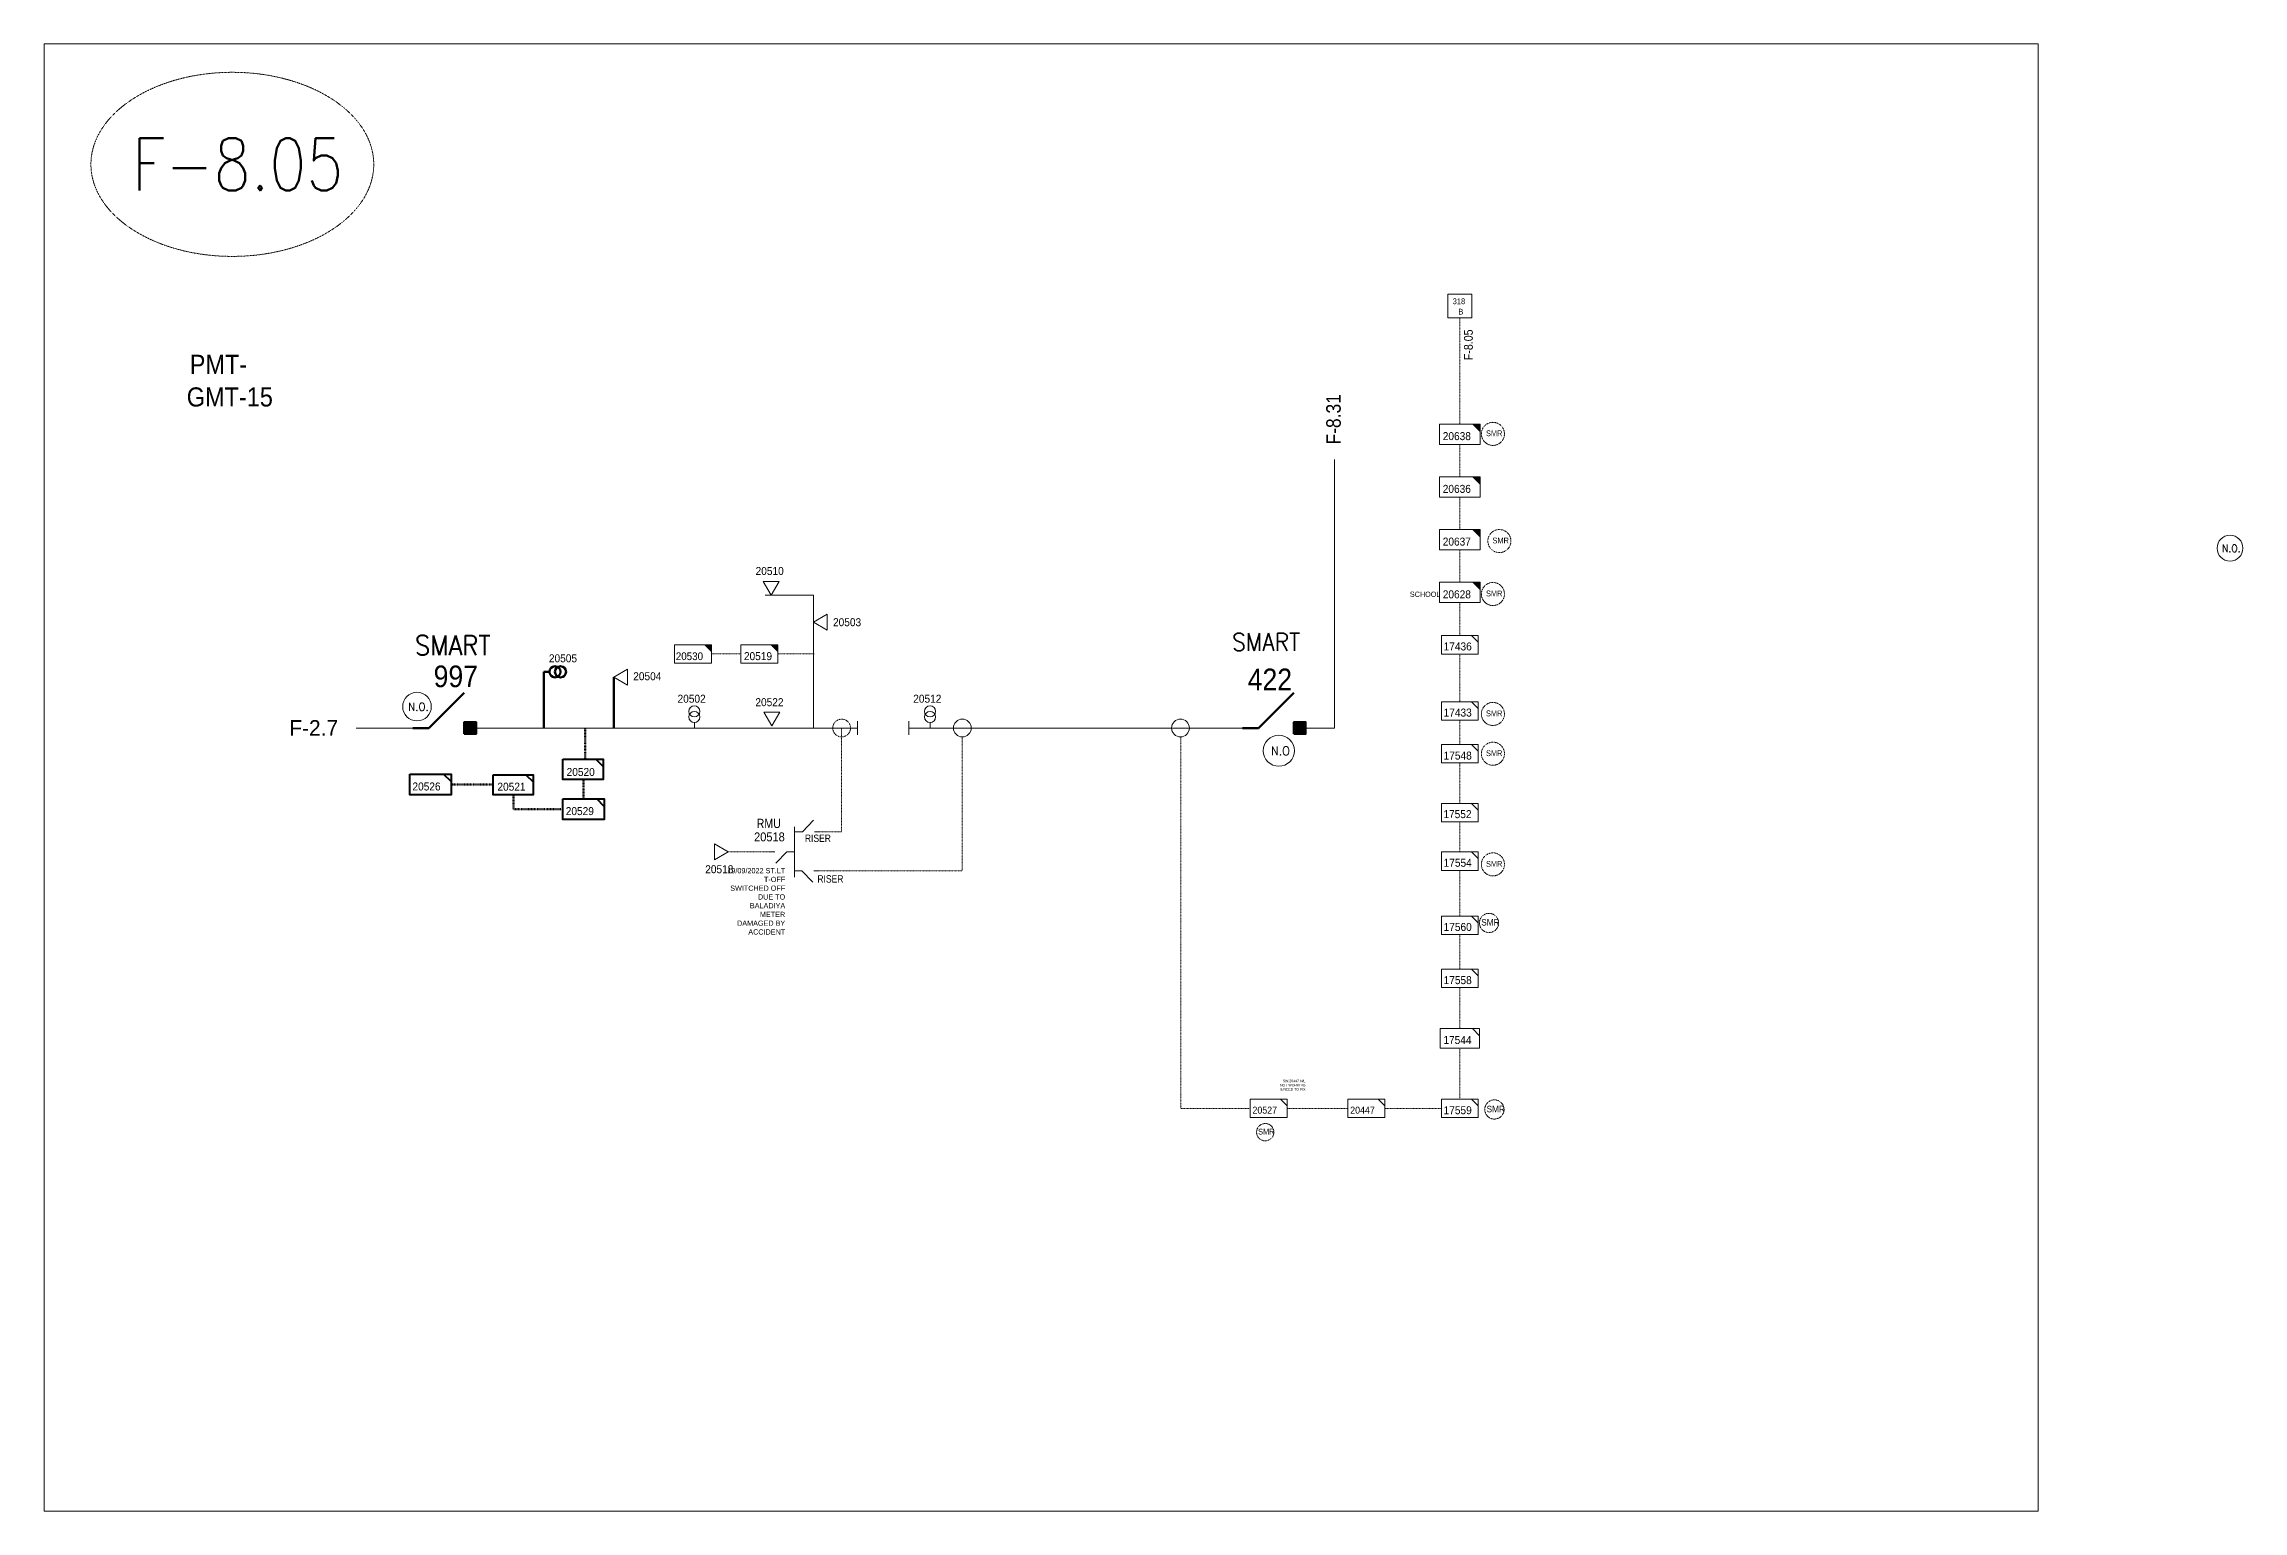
# Model space of a CAD drawing. Header units: metres. Extents: x 65984 to 144644, y -19036 to 23726.
# Drawn here: x 96186 to 97203, y 11995 to 12673 of the extents above; entities that cross this region are included whole.
import ezdxf
from ezdxf.enums import TextEntityAlignment as Align

# ---------------------------------------------------------------- set-up
doc = ezdxf.new("R2010")
doc.units = ezdxf.units.M
doc.header["$MEASUREMENT"] = 0
doc.linetypes.add('DGN Style 3', pattern=[0.013877, 0, -0.013877])
doc.layers.get('0').update_dxf_attribs({"color": 95, "lineweight": 40})
for name, color, linetype, lineweight in [('ABS', 7, 'Continuous', 40), ('ABS NUMBER', 112, 'Continuous', 30), ('d_eos', 111, 'Continuous', 40), ('d_eos no', 121, 'Continuous', 40), ('d_oh branch', 94, 'Continuous', 40), ('d_switch', 95, 'Continuous', 40), ('d_tf', 1, 'Continuous', 40), ('d_tf no', 6, 'Continuous', 40), ('d_tf_200', 1, 'Continuous', 40), ('d_ug cable', 95, 'Continuous', 40), ('FDR  1  05', 172, 'Continuous', 40), ('fedr no', 95, 'Continuous', 40), ('GRID STATION  04', 7, 'Continuous', 40), ('GRID STATION 01', 7, 'Continuous', 40), ('Level 37', 7, 'Continuous', 0), ('O H MAIN FEEDER', 4, 'Continuous', 100), ('SW N O', 114, 'Continuous', 30)]:
    doc.layers.add(name, color=color, linetype=linetype, lineweight=lineweight)
doc.styles.add('NASKHF', font='naskhf.shx', dxfattribs={"height": 8})
doc.styles.add('Style-Arial', font='arial.ttf')
doc.styles.add('Style-ENGINEERING', font='ENGINEERING.shx')
doc.styles.add('Style-msdefault', font='msdefault.shx')
doc.styles.add('Style-simplex', font='simplex.shx')
doc.styles.add('Style-STANDARD', font='STANDARD.shx')

# ---------------------------------------------------------------- blocks, each defined once
blk = doc.blocks.new('TF_8')
at = {"color": 0, "linetype": 'ByBlock', "lineweight": -2}
blk.add_line((6.3, 4.95), (9.9, 1.35), dxfattribs=at)
blk.add_3dface([(-10.1, 4.95), (9.9, 4.95), (9.9, -5.05), (-10.1, -5.05)], dxfattribs=at)
blk = doc.blocks.new('exist.us-1000kva')
at = {"color": 0, "linetype": 'ByBlock', "lineweight": -2, "flags": 128}
blk.add_lwpolyline([(40, 12.9), (32.8, 20), (40, 20)], close=True, dxfattribs=at)
at = {"color": 0, "linetype": 'ByBlock', "lineweight": -2, "extrusion": (0, 0, -1)}
blk.add_solid([(-40, 12.9), (-32.8, 20), (-40, 20)], dxfattribs=at)
at = {"color": 0, "linetype": 'ByBlock', "lineweight": -2, "xscale": 2, "yscale": 2}
blk.add_blockref('TF_8', (20.2, 10.1), dxfattribs=at)
blk = doc.blocks.new('TFU_91')
at = {"layer": 'd_tf_200', "color": 5, "linetype": 'Continuous', "lineweight": 13}
blk.add_line((0, 10), (0, 0), dxfattribs=at)
for centre in [(0, 30), (0, 20)]:
    blk.add_circle(centre, 10, dxfattribs=at)
blk = doc.blocks.new('ABS2_1_1')
at = {"color": 0, "linetype": 'ByBlock', "lineweight": -2, "ltscale": 500}
for q in [(-29900, 43500), (0, 0)]:
    blk.add_line((0, 13600), q, dxfattribs=at)
at = {"color": 0, "linetype": 'ByBlock', "lineweight": -2, "ltscale": 500, "flags": 128}
for points in [[(5000, 43600), (-5000, 43600), (-5000, 53600), (5000, 53600)], [(3791, 49653), (3791, 49653), (3791, 49653)]]:
    blk.add_lwpolyline(points, close=True, dxfattribs=at)
at = {"color": 0, "linetype": 'ByBlock', "lineweight": -2, "ltscale": 500}
for points in [[(5000, 43600), (-5000, 43600), (5000, 53600), (-5000, 53600)], [(3791, 49653), (3791, 49653), (3791, 49653)]]:
    blk.add_solid(points, dxfattribs=at)
blk = doc.blocks.new('TFU_12')
at = {"layer": 'd_tf_200', "color": 5, "linetype": 'Continuous', "lineweight": 53}
blk.add_line((0, 10), (0, 0), dxfattribs=at)
for centre in [(0, 30), (0, 20)]:
    blk.add_circle(centre, 10, dxfattribs=at)
blk = doc.blocks.new('TRA1_772')
at = {"layer": 'd_tf', "color": 5, "linetype": 'Continuous', "lineweight": 13, "ltscale": 0.000215867, "flags": 128}
blk.add_lwpolyline([(10.1, -17), (0.1, 0), (-9.9, -17)], close=True, dxfattribs=at)
blk = doc.blocks.new('TRA1_771')
at = {"layer": 'd_tf', "color": 5, "linetype": 'Continuous', "lineweight": 13, "ltscale": 0.000215867, "xscale": 1.000046566207833, "yscale": 1.000046566207833, "zscale": 1.000046566207833, "rotation": 180}
blk.add_blockref('TRA1_772', (0, 0), dxfattribs=at)
blk = doc.blocks.new('*U2585')
at = {"layer": 'FDR  1  05', "color": 2, "linetype": 'Continuous', "lineweight": 13, "flags": 128}
blk.add_lwpolyline([(12.8, 10), (20, 10), (20, 2.8)], close=True, dxfattribs=at)
at = {"layer": 'FDR  1  05', "color": 2, "linetype": 'Continuous', "lineweight": 13, "xscale": 2, "yscale": 2, "rotation": 359.9999999999999}
blk.add_blockref('TF_8', (0.2, 0.1), dxfattribs=at)
blk = doc.blocks.new('*U2586')
at = {"layer": 'FDR  1  05', "color": 2, "linetype": 'Continuous', "lineweight": 13, "flags": 128}
blk.add_lwpolyline([(12.8, 10), (20, 10), (20, 2.8)], close=True, dxfattribs=at)
at = {"layer": 'FDR  1  05', "color": 2, "linetype": 'Continuous', "lineweight": 13, "xscale": 2, "yscale": 2, "rotation": 359.9999999999999}
blk.add_blockref('TF_8', (0.2, 0.1), dxfattribs=at)
blk = doc.blocks.new('*U2587')
at = {"layer": 'FDR  1  05', "color": 5, "linetype": 'Continuous', "lineweight": 13, "flags": 128}
blk.add_lwpolyline([(12.8, 10), (20, 10), (20, 2.8)], close=True, dxfattribs=at)
at = {"layer": 'FDR  1  05', "color": 5, "linetype": 'Continuous', "lineweight": 13, "xscale": 2, "yscale": 2, "rotation": 359.9999999999999}
blk.add_blockref('TF_8', (0.2, 0.1), dxfattribs=at)
blk = doc.blocks.new('TRA1_316')
at = {"layer": 'd_tf', "color": 5, "linetype": 'Continuous', "lineweight": 0, "ltscale": 0.000215867, "flags": 128}
blk.add_lwpolyline([(10.1, -17), (0.1, 0), (-9.9, -17)], close=True, dxfattribs=at)
blk = doc.blocks.new('TRA1_315')
at = {"layer": 'd_tf', "color": 5, "linetype": 'Continuous', "lineweight": 0, "ltscale": 0.000215867, "xscale": 1.000046566207833, "yscale": 1.000046566207833, "zscale": 1.000046566207833, "rotation": 180}
blk.add_blockref('TRA1_316', (0, 0), dxfattribs=at)
blk = doc.blocks.new('*U2332')
at = {"layer": 'FDR  1  05', "color": 5, "linetype": 'Continuous', "lineweight": 40, "flags": 128}
blk.add_lwpolyline([(8.54, 4.27), (8.54, 1.2), (5.47, 4.27)], close=True, dxfattribs=at)
at = {"layer": 'FDR  1  05', "color": 5, "linetype": 'Continuous', "lineweight": 40, "xscale": 0.8535245333131425, "yscale": 0.8535245333131425, "zscale": 0.381280952158607, "rotation": 359.9999999999999}
blk.add_blockref('TF_8', (0.09, 0.04), dxfattribs=at)
blk = doc.blocks.new('*U4048')
at = {"layer": 'SW N O', "color": 3, "lineweight": 13, "ltscale": 0.426762}
blk.add_circle((0, 0), 16.8, dxfattribs=at)
at = {"layer": 'SW N O', "color": 3, "lineweight": 13, "style": 'Style-STANDARD'}
blk.add_text('N.O', height=9.6, dxfattribs=at).set_placement((1.7, -0.2), align=Align.MIDDLE_CENTER)
blk = doc.blocks.new('*U4145')
at = {"layer": 'SW N O', "color": 3, "lineweight": 13, "ltscale": 0.426762}
blk.add_circle((0, 0), 16.8, dxfattribs=at)
at = {"layer": 'SW N O', "color": 3, "lineweight": 13, "style": 'Style-STANDARD'}
blk.add_text('N.O.', height=9.6, dxfattribs=at).set_placement((1.7, -0.2), align=Align.MIDDLE_CENTER)
blk = doc.blocks.new('*U4282')
at = {"layer": 'SW N O', "color": 5, "lineweight": 13, "ltscale": 0.426762}
blk.add_circle((0, 0), 16.8, dxfattribs=at)
at = {"layer": 'SW N O', "color": 5, "lineweight": 13, "style": 'Style-STANDARD'}
blk.add_text('N.O.', height=9.6, dxfattribs=at).set_placement((1.7, -0.2), align=Align.MIDDLE_CENTER)

msp = doc.modelspace()

# ---------------------------------------------------------------- linework, layer by layer
at = {"layer": 'd_eos', "color": 5, "linetype": 'Continuous', "lineweight": 13, "ltscale": 0.042892}
for p, q in [((96533.3, 12311.2), (96533.3, 12287.9)), ((96533.5, 12308.9), (96537, 12308.9)), ((96537, 12308.9), (96542.1, 12314.2)), ((96542.6, 12308.9), (96544.7, 12308.9)), ((96524.2, 12299.6), (96522.1, 12299.6)), ((96529.8, 12299.6), (96524.7, 12294.3)), ((96533.3, 12299.6), (96529.8, 12299.6)), ((96533.3, 12290.8), (96536.7, 12290.8)), ((96536.7, 12290.8), (96541.8, 12285.6)), ((96542.3, 12290.8), (96544.4, 12290.8))]:
    msp.add_line(p, q, dxfattribs=at)
at = {"layer": 'd_oh branch', "color": 5, "linetype": 'Continuous', "lineweight": 13}
for p, q in [((96519.7, 12418.4), (96542.1, 12418.4)), ((96542.1, 12356.9), (96542.1, 12418.4)), ((96562.5, 12353.8), (96562.5, 12360.1)), ((96586.2, 12353.8), (96586.2, 12360.1))]:
    msp.add_line(p, q, dxfattribs=at)
at = {"layer": 'd_oh branch', "color": 5, "linetype": 'Continuous', "lineweight": 100}
for p, q in [((96417.3, 12382.9), (96417.3, 12356.9)), ((96449.7, 12380.5), (96449.7, 12357.1))]:
    msp.add_line(p, q, dxfattribs=at)
at = {"layer": 'd_ug cable', "color": 5, "linetype": 'DGN Style 3', "lineweight": 13}
for p, q in [((96841, 12473.1), (96841, 12488.1)), ((96841, 12448.7), (96841, 12463.7)), ((96841, 12424.3), (96841, 12439.3)), ((96841, 12399.7), (96841, 12414.9)), ((96494.9, 12391.2), (96508.4, 12391.2)), ((96525.5, 12391.2), (96542.4, 12391.2)), ((96841, 12369.1), (96841, 12391.2)), ((96841, 12349.3), (96841, 12360.6)), ((96841, 12340.7), (96841, 12322)), ((96841, 12313.5), (96841, 12299.6)), ((96522.1, 12299.6), (96502.6, 12299.6)), ((96841, 12291.1), (96841, 12269.9)), ((96841, 12261.4), (96841, 12245.4)), ((96841, 12185.2), (96841, 12208.7)), ((96789.2, 12180.9), (96761.1, 12180.9))]:
    msp.add_line(p, q, dxfattribs=at)
at = {"layer": 'd_ug cable', "color": 5, "linetype": 'DGN Style 3', "lineweight": 100}
msp.add_line((96435.7, 12324.1), (96435.7, 12333.1), dxfattribs=at)
at = {"layer": 'd_ug cable', "color": 5, "linetype": 'DGN Style 3', "lineweight": 13, "flags": 128}
for points in [[(96841, 12546.7), (96841, 12497.5)], [(96610.9, 12352.8), (96610.9, 12290.8), (96544.4, 12290.8)], [(96544.7, 12308.9), (96555.1, 12308.9), (96555.1, 12356.9)], [(96711.9, 12352.9), (96711.9, 12180.9), (96744, 12180.9)], [(96841, 12217.8), (96841, 12236.8)], [(96832.5, 12180.9), (96806.3, 12180.9)]]:
    msp.add_lwpolyline(points, dxfattribs=at)
at = {"layer": 'd_ug cable', "color": 5, "linetype": 'DGN Style 3', "lineweight": 100, "flags": 128}
for points in [[(96436.5, 12356.9), (96436.5, 12342.4)], [(96394.2, 12330.7), (96374.4, 12330.7)], [(96403.3, 12325.9), (96403.3, 12319.3), (96426.2, 12319.3)]]:
    msp.add_lwpolyline(points, dxfattribs=at)
at = {"layer": 'd_ug cable', "color": 2, "linetype": 'DGN Style 3', "lineweight": 13}
for centre, radius in [((96856.3, 12493), 5.34), ((96859.3, 12443.4), 5.34), ((96856.3, 12418.9), 5.34), ((96856.3, 12363.4), 5.34), ((96856.3, 12345), 5.34), ((96856.3, 12293.8), 5.34), ((96854.5, 12266.7), 4.45), ((96857, 12180.4), 4.45), ((96751, 12169.9), 4.01)]:
    msp.add_circle(centre, radius, dxfattribs=at)
at = {"layer": 'd_ug cable', "color": 5, "linetype": 'DGN Style 3', "lineweight": 13}
msp.add_circle((96555.1, 12356.9), 4.11, dxfattribs=at)
at = {"layer": 'd_ug cable', "color": 5, "linetype": 'Continuous', "lineweight": 13}
for centre in [(96610.9, 12356.9), (96711.8, 12356.9)]:
    msp.add_circle(centre, 4.11, dxfattribs=at)
at = {"layer": 'fedr no', "color": 82, "linetype": 'DGN Style 3', "lineweight": 13, "true_color": 0x1dc70e}
msp.add_ellipse((96273.3, 12617.7), major_axis=(65.4, 0), ratio=0.651175, dxfattribs=at)
at = {"layer": 'GRID STATION  04', "color": 5, "linetype": 'Continuous', "lineweight": 13, "ltscale": 0.437972, "flags": 128}
msp.add_lwpolyline([(96835.5, 12557.7), (96835.5, 12546.7), (96846.5, 12546.7), (96846.5, 12557.7)], close=True, dxfattribs=at)
at = {"layer": 'O H MAIN FEEDER', "color": 5, "lineweight": 13, "ltscale": 0.488306}
msp.add_line((96783.1, 12356.9), (96783.1, 12481.1), dxfattribs=at)
at = {"layer": 'O H MAIN FEEDER', "color": 5, "lineweight": 13, "ltscale": 27}
msp.add_line((96330.5, 12356.9), (96361.5, 12356.9), dxfattribs=at)
at = {"layer": 'O H MAIN FEEDER', "color": 5, "lineweight": 13, "ltscale": 30}
for p, q in [((96386, 12356.9), (96562.5, 12356.9)), ((96586.3, 12356.9), (96740.5, 12356.9)), ((96769.7, 12356.9), (96783.1, 12356.9))]:
    msp.add_line(p, q, dxfattribs=at)
at = {"layer": 'O H MAIN FEEDER', "color": 140, "linetype": 'Continuous', "lineweight": 13, "flags": 128}
msp.add_lwpolyline([(96186.2, 12673.4), (97108.5, 12673.4), (97108.5, 11994.6), (96186.2, 11994.6)], close=True, dxfattribs=at)

# ---------------------------------------------------------------- block references
at = {"layer": 'ABS', "color": 2, "linetype": 'Continuous', "lineweight": 211, "ltscale": 0.812883, "xscale": 0.0005446322480400587, "yscale": 0.0005446322480400587, "zscale": 0.000360672857092237, "rotation": 269.9999922619102}
for p in [(96356.8, 12356.9), (96740.5, 12356.9)]:
    msp.add_blockref('ABS2_1_1', p, dxfattribs=at)
at = {"layer": 'd_tf', "color": 5, "linetype": 'Continuous', "lineweight": 13, "ltscale": 0.000215867, "extrusion": (0, 0, -1), "xscale": 0.37, "yscale": 0.37, "zscale": 0.37, "rotation": 359.9999999999999}
msp.add_blockref('TRA1_771', (-96522.5, 12418.4), dxfattribs=at)
at = {"layer": 'd_tf', "color": 5, "linetype": 'Continuous', "lineweight": 13, "ltscale": 0.000215867, "xscale": 0.37, "yscale": 0.37, "zscale": 0.37}
for p, rotation in [((96542.1, 12405.8), 269.9999999999999), ((96522.8, 12357.9), 359.9999999999999), ((96502.6, 12299.6), 89.99999999999997)]:
    msp.add_blockref('TRA1_771', p, dxfattribs=dict(at, rotation=rotation))
at = {"layer": 'd_tf', "color": 5, "linetype": 'Continuous', "lineweight": 0, "ltscale": 0.000215867, "extrusion": (0, 0, -1), "xscale": 0.37, "yscale": 0.37, "zscale": 0.37, "rotation": 89.99999999999997}
msp.add_blockref('TRA1_315', (-96449.7, 12380.5), dxfattribs=at)
at = {"layer": 'd_tf_200', "color": 5, "linetype": 'Continuous', "lineweight": 53, "extrusion": (0, 0, -1), "xscale": 0.2560573599939425, "yscale": 0.2560573599939425, "zscale": 0.2560573599939425, "rotation": 89.99999999999986}
msp.add_blockref('TFU_12', (-96417.4, 12382.9), dxfattribs=at)
at = {"layer": 'd_tf_200', "color": 5, "linetype": 'Continuous', "lineweight": 13, "xscale": 0.2560573599939425, "yscale": 0.2560573599939425, "zscale": 0.2560573599939425, "rotation": 359.9999999999999}
for p in [(96487, 12356.9), (96596, 12356.9)]:
    msp.add_blockref('TFU_91', p, dxfattribs=at)
at = {"layer": 'FDR  1  05', "color": 2, "linetype": 'Continuous', "lineweight": 13, "xscale": 0.4706924041350098, "yscale": 0.4706924041350098, "zscale": 0.4267622666565712, "rotation": 359.9999999999999}
for p in [(96831.6, 12488.1), (96831.6, 12439.3), (96831.6, 12414.9)]:
    msp.add_blockref('exist.us-1000kva', p, dxfattribs=at)
at = {"layer": 'FDR  1  05', "color": 5, "linetype": 'Continuous', "lineweight": 13, "zscale": 0.4267622666565712, "rotation": 359.9999999999999}
for name, p, xscale, yscale in [('exist.us-1000kva', (96831.6, 12463.7), 0.4706924041350098, 0.4706924041350098), ('exist.us-1000kva', (96477.8, 12386.9), 0.4267622666565712, 0.4267622666565712), ('exist.us-1000kva', (96508.5, 12386.9), 0.4267622666565712, 0.4267622666565712), ('TF_8', (96841.1, 12317.8), 0.8502289823963297, 0.8502289823963297), ('TF_8', (96841.1, 12213.3), 0.9071741696840238, 0.9071741696840238)]:
    msp.add_blockref(name, p, dxfattribs=dict(at, xscale=xscale, yscale=yscale))
at = {"layer": 'FDR  1  05', "color": 5, "linetype": 'Continuous', "lineweight": 13, "xscale": 0.4267622666565712, "yscale": 0.4267622666565712, "zscale": 0.4267622666565712}
for p in [(96841, 12395.4), (96841, 12241.1), (96797.8, 12180.9)]:
    msp.add_blockref('*U2587', p, dxfattribs=at)
at = {"layer": 'FDR  1  05', "color": 2, "linetype": 'Continuous', "lineweight": 13, "xscale": 0.4267622666565712, "yscale": 0.4267622666565712, "zscale": 0.4267622666565712}
for name, p in [('*U2585', (96841, 12364.8)), ('*U2585', (96841, 12345)), ('*U2585', (96841, 12295.3)), ('*U2585', (96841, 12265.6)), ('*U2585', (96752.6, 12180.9)), ('*U2586', (96841, 12180.9))]:
    msp.add_blockref(name, p, dxfattribs=at)
at = {"layer": 'FDR  1  05', "color": 5, "linetype": 'Continuous', "lineweight": 40, "zscale": 0.4267622666565712, "rotation": 359.9999999999999}
for p, xscale, yscale in [((96435.6, 12337.8), 0.9331096066251584, 0.9331096066251584), ((96403.3, 12330.7), 0.9224864486381181, 0.9224864486381181)]:
    msp.add_blockref('TF_8', p, dxfattribs=dict(at, xscale=xscale, yscale=yscale))
at = {"layer": 'FDR  1  05', "color": 5, "linetype": 'Continuous', "lineweight": 40, "xscale": 1.119285566825391, "yscale": 1.119285566825391, "zscale": 1.119285566825391}
for p in [(96364.9, 12330.8), (96435.7, 12319.3)]:
    msp.add_blockref('*U2332', p, dxfattribs=at)
at = {"layer": 'SW N O', "color": 5, "lineweight": 13, "xscale": 0.3546384655109326, "yscale": 0.3546384655109326, "zscale": 0.3546384655109326}
msp.add_blockref('*U4282', (97197.2, 12440.1), dxfattribs=at)
at = {"layer": 'SW N O', "color": 3, "lineweight": 13}
for name, p, xscale, yscale, zscale in [('*U4145', (96358.7, 12366.8), 0.3940427394565917, 0.3940427394565917, 0.3940427394565917), ('*U4048', (96757.3, 12346.4), 0.4278633592427646, 0.4278633592427646, 0.4278633592427646)]:
    msp.add_blockref(name, p, dxfattribs=dict(at, xscale=xscale, yscale=yscale, zscale=zscale))

# ---------------------------------------------------------------- texts
at = {"layer": 'ABS NUMBER', "color": 2, "lineweight": 140, "style": 'Style-Arial', "width": 0.88}
msp.add_text('997', height=10, rotation=360, dxfattribs=at).set_placement((96366.4, 12375.8))
at = {"layer": 'ABS NUMBER', "color": 2, "lineweight": 13, "style": 'Style-Arial', "width": 0.88}
msp.add_text('422', height=10, rotation=360, dxfattribs=at).set_placement((96742.9, 12384.4), align=Align.TOP_LEFT)
at = {"layer": 'd_eos no', "color": 7, "linetype": 'Continuous', "lineweight": 13, "style": 'Style-Arial', "width": 0.88}
for s, height, p in [('PMT-', 8.84, (96253.6, 12529.6)), ('GMT-15', 8.84, (96252.2, 12514.5)), ('20518', 4.15, (96514.6, 12308.6))]:
    msp.add_text(s, height=height, dxfattribs=at).set_placement(p, align=Align.TOP_LEFT)
at = {"layer": 'd_switch', "color": 2, "linetype": 'Continuous', "lineweight": 13, "style": 'Style-msdefault', "width": 0.9}
msp.add_text('F-8.05', height=4.08, rotation=90.0853, dxfattribs=at).set_placement((96842.9, 12541.3), align=Align.TOP_RIGHT)
at = {"layer": 'd_switch', "color": 55, "linetype": 'Continuous', "lineweight": 13, "style": 'Style-msdefault', "width": 0.9}
msp.add_text('F-8.31', height=6.71, rotation=90.0853, dxfattribs=at).set_placement((96779.2, 12511.4), align=Align.TOP_RIGHT)
at = {"layer": 'd_switch', "color": 7, "linetype": 'Continuous', "lineweight": 13, "style": 'Style-ENGINEERING', "width": 0.857143}
for p in [(96538.1, 12307.6), (96543.9, 12288.8)]:
    msp.add_text('RISER', height=3.43, dxfattribs=at).set_placement(p, align=Align.TOP_LEFT)
at = {"layer": 'd_tf no', "color": 2, "linetype": 'Continuous', "lineweight": 13, "style": 'Style-msdefault', "width": 0.945946}
for s, height, p in [('20638', 3.7, (96833.1, 12493.8)), ('20637', 3.7, (96833.1, 12445)), ('20628', 3.7, (96833.1, 12420.6)), ('17433', 3.7, (96833.5, 12365.9)), ('17548', 3.7, (96833.5, 12346)), ('17554', 3.7, (96833.5, 12296.4)), ('17560', 3.7, (96833.5, 12266.7)), ('20527', 3.23, (96745.1, 12181.7)), ('17559', 3.7, (96833.5, 12181.9))]:
    msp.add_text(s, height=height, dxfattribs=at).set_placement(p, align=Align.TOP_LEFT)
at = {"layer": 'd_tf no', "color": 1, "linetype": 'Continuous', "lineweight": 40, "style": 'Style-msdefault', "width": 0.945946}
for height, p in [(2.7, (96853.1, 12494.6)), (2.7, (96856.1, 12445)), (2.7, (96853.1, 12420.5)), (2.7, (96853.1, 12365)), (2.7, (96853.1, 12346.6)), (2.7, (96853.1, 12295.4)), (3, (96850.9, 12268.5)), (3, (96853.4, 12182.1)), (2.7, (96747.7, 12171.5))]:
    msp.add_text('SMR', height=height, dxfattribs=at).set_placement(p, align=Align.TOP_LEFT)
at = {"layer": 'd_tf no', "color": 5, "linetype": 'Continuous', "lineweight": 13, "style": 'Style-msdefault', "width": 0.945946}
for s, height, p in [('20636', 3.7, (96833.1, 12469.4)), ('20503', 3.7, (96551.1, 12407.7)), ('20530', 3.58, (96478.4, 12391.9)), ('20519', 3.7, (96509.9, 12392)), ('17436', 3.7, (96833.5, 12396.5)), ('20502', 3.7, (96479.2, 12372.3)), ('20522', 3.7, (96515.2, 12370.7)), ('20512', 3.7, (96588.2, 12372.3)), ('17552', 3.7, (96833.4, 12318.9)), ('20518', 3.7, (96492, 12293.4)), ('17558', 3.7, (96833.5, 12242.1)), ('17544', 3.7, (96833.4, 12214.4)), ('20447', 3.23, (96790.3, 12181.7))]:
    msp.add_text(s, height=height, dxfattribs=at).set_placement(p, align=Align.TOP_LEFT)
msp.add_text('20510', height=3.7, dxfattribs=at).set_placement((96515.3, 12427.7))
at = {"layer": 'd_tf no', "color": 241, "linetype": 'Continuous', "lineweight": 40, "style": 'Style-msdefault', "width": 0.945946}
msp.add_text('SCHOOL', height=2.43, dxfattribs=at).set_placement((96817.9, 12420), align=Align.TOP_LEFT)
at = {"layer": 'd_tf no', "color": 2, "linetype": 'Continuous', "lineweight": 13, "style": 'Style-simplex', "width": 0.909091}
msp.add_text('SMART', height=9.06, dxfattribs=at).set_placement((96375.2, 12395.1), align=Align.MIDDLE_CENTER)
at = {"layer": 'd_tf no', "color": 2, "linetype": 'Continuous', "lineweight": 13, "ltscale": 0.9, "style": 'Style-simplex', "width": 0.909091}
msp.add_text('SMART', height=8.15, dxfattribs=at).set_placement((96751.4, 12396.7), align=Align.MIDDLE_CENTER)
at = {"layer": 'd_tf no', "color": 5, "linetype": 'Continuous', "lineweight": 40, "style": 'Style-msdefault', "width": 0.945946}
for s, p in [('20505', (96419.7, 12387.3)), ('20504', (96458.7, 12379))]:
    msp.add_text(s, height=3.7, dxfattribs=at).set_placement(p)
for s, p in [('20520', (96427.9, 12338.4)), ('20526', (96356.6, 12331.7)), ('20521', (96395.9, 12331.6)), ('20529', (96427.5, 12320.3))]:
    msp.add_text(s, height=3.7, dxfattribs=at).set_placement(p, align=Align.TOP_LEFT)
at = {"layer": 'fedr no', "color": 6, "linetype": 'Continuous', "lineweight": 13, "style": 'Style-STANDARD', "width": 0.909091}
msp.add_text('F-8.05', height=24.17, dxfattribs=at).set_placement((96275.8, 12617.7), align=Align.MIDDLE_CENTER)
at = {"layer": 'GRID STATION  04', "color": 5, "linetype": 'Continuous', "lineweight": 13, "style": 'Style-msdefault', "width": 0.888889}
for s, p in [('318', (96837.7, 12553)), ('B', (96840.3, 12548.2))]:
    msp.add_text(s, height=2.68, rotation=0.0853, dxfattribs=at).set_placement(p)
at = {"layer": 'GRID STATION 01', "color": 9, "linetype": 'Continuous', "lineweight": 13, "style": 'Style-msdefault'}
msp.add_text('F-2.7', height=7.25, dxfattribs=at).set_placement((96299.6, 12353.3))
at = {"layer": 'Level 37', "color": 7, "linetype": 'Continuous', "lineweight": 13, "style": 'Style-msdefault', "width": 0.86}
msp.add_text('RMU', height=4.28, rotation=0.0004, dxfattribs=at).set_placement((96527, 12314.9), align=Align.TOP_RIGHT)
at = {"layer": 'Level 37', "color": 2, "linetype": 'Continuous', "lineweight": 13, "insert": (96529, 12292.1), "char_height": 2.4295, "width": 22.386, "attachment_point": 3, "rotation": 0.0004, "style": 'NASKHF'}
msp.add_mtext('\\Fmsdefault;\\H1x;\\W0.86;19/09/2022 ST.LT T-OFF SWITCHED OFF DUE TO BALADIYA METER DAMAGED BY ACCIDENT', dxfattribs=at)
at = {"layer": 'Level 37', "color": 2, "linetype": 'Continuous', "lineweight": 13, "ltscale": 0.622093, "insert": (96769.6, 12194.2), "char_height": 1.174, "width": 10.816, "attachment_point": 3, "rotation": 0.0004, "style": 'NASKHF'}
msp.add_mtext('\\Fmsdefault;\\H1x;\\W0.86;SW.20447 N/L NOT WORKING & NEED TO FIX ', dxfattribs=at)

doc.saveas('drawing.dxf')
